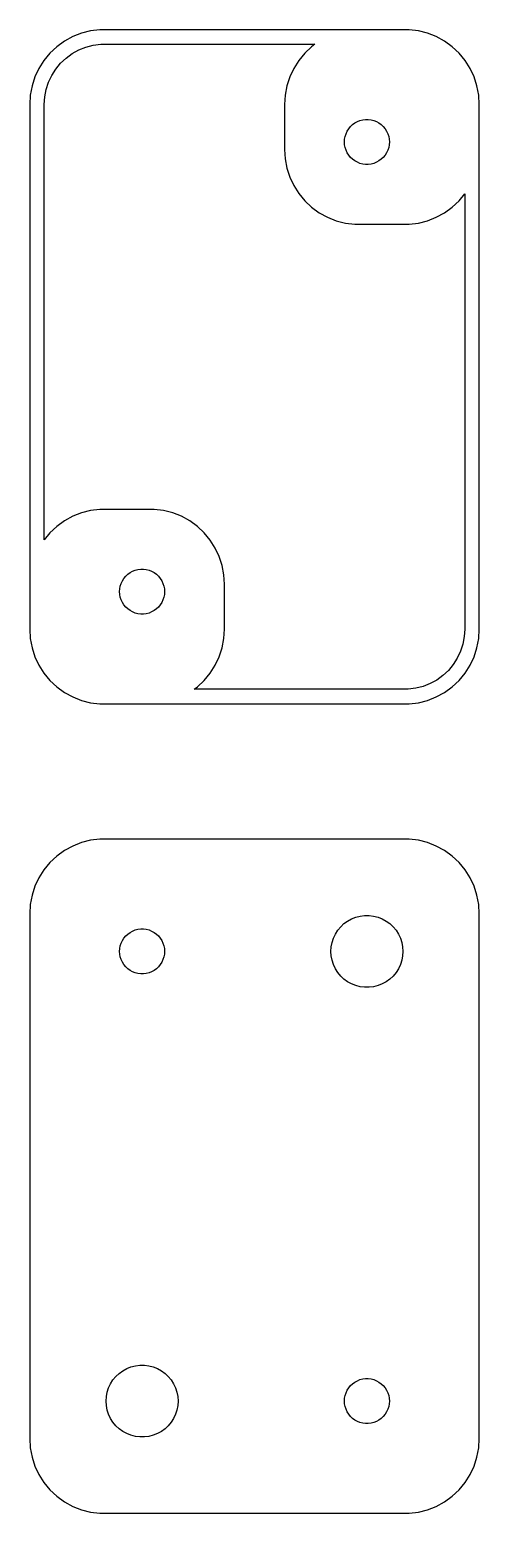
# Model space of a CAD drawing. Header units: metres. Extents: x -15 to 15, y 194 to 454.
# Drawn here: x -15 to 15, y 193.5 to 292.5 of the extents above; entities that cross this region are included whole.
import ezdxf

# ---------------------------------------------------------------- set-up
doc = ezdxf.new("R2010")
doc.units = ezdxf.units.M

msp = doc.modelspace()

# ---------------------------------------------------------------- linework, layer by layer
for p, q in [((-12.1289, 292.024), (-12.6791, 291.722)), ((-11.5451, 292.255), (-12.1289, 292.024)), ((-10.9369, 292.411), (-11.5451, 292.255)), ((-10.3139, 292.49), (-10.9369, 292.411)), ((10.3139, 292.49), (-10.3139, 292.49)), ((10.9369, 292.411), (10.3139, 292.49)), ((11.5451, 292.255), (10.9369, 292.411)), ((12.1289, 292.024), (11.5451, 292.255)), ((12.6791, 291.722), (12.1289, 292.024)), ((-13.1871, 291.353), (-13.6448, 290.923)), ((-12.6791, 291.722), (-13.1871, 291.353)), ((-12.1553, 290.896), (-11.7126, 291.14)), ((-11.7126, 291.14), (-11.243, 291.326)), ((-11.243, 291.326), (-10.7537, 291.451)), ((-10.7537, 291.451), (-10.2526, 291.514)), ((-10.2526, 291.514), (4.03568, 291.514)), ((3.81287, 291.353), (3.35515, 290.923)), ((4.03568, 291.514), (3.81287, 291.353)), ((13.1871, 291.353), (12.6791, 291.722)), ((13.6448, 290.923), (13.1871, 291.353)), ((-14.0451, 290.439), (-14.3815, 289.909)), ((-13.6448, 290.923), (-14.0451, 290.439)), ((-13.2542, 289.864), (-12.9322, 290.254)), ((-12.9322, 290.254), (-12.5639, 290.599)), ((-12.5639, 290.599), (-12.1553, 290.896)), ((2.95491, 290.439), (2.61845, 289.909)), ((3.35515, 290.923), (2.95491, 290.439)), ((14.0451, 290.439), (13.6448, 290.923)), ((14.3815, 289.909), (14.0451, 290.439)), ((-14.6489, 289.341), (-14.8429, 288.743)), ((-14.3815, 289.909), (-14.6489, 289.341)), ((-13.7399, 288.981), (-13.5248, 289.438)), ((-13.5248, 289.438), (-13.2542, 289.864)), ((2.3511, 289.341), (2.15707, 288.743)), ((2.61845, 289.909), (2.3511, 289.341)), ((14.6489, 289.341), (14.3815, 289.909)), ((14.8429, 288.743), (14.6489, 289.341)), ((-14.9606, 288.127), (-15, 287.5)), ((-14.8429, 288.743), (-14.9606, 288.127)), ((-13.9907, 288.004), (-13.896, 288.5)), ((-13.896, 288.5), (-13.7399, 288.981)), ((2.03941, 288.127), (2, 287.5)), ((2.15707, 288.743), (2.03941, 288.127)), ((14.9606, 288.127), (14.8429, 288.743)), ((15, 287.5), (14.9606, 288.127)), ((-15, 287.5), (-15, 252.5)), ((-14.0224, 287.5), (-13.9907, 288.004)), ((-14.0224, 258.466), (-14.0224, 287.5)), ((2, 287.5), (2, 284.5)), ((15, 252.5), (15, 287.5)), ((6.40654, 286.027), (6.54385, 286.156)), ((6.54385, 286.156), (6.69626, 286.266)), ((6.69626, 286.266), (6.86133, 286.357)), ((6.86133, 286.357), (7.03647, 286.427)), ((7.03647, 286.427), (7.21892, 286.473)), ((7.21892, 286.473), (7.40581, 286.497)), ((7.40581, 286.497), (7.59418, 286.497)), ((7.59418, 286.497), (7.78107, 286.473)), ((7.78107, 286.473), (7.96352, 286.427)), ((7.96352, 286.427), (8.13866, 286.357)), ((8.13866, 286.357), (8.30373, 286.266)), ((8.30373, 286.266), (8.45613, 286.156)), ((8.45613, 286.156), (8.59344, 286.027)), ((6, 285), (6.01183, 285.188)), ((6.01183, 285.188), (6.04712, 285.373)), ((6.04712, 285.373), (6.10533, 285.552)), ((6.10533, 285.552), (6.18553, 285.723)), ((6.18553, 285.723), (6.28647, 285.882)), ((6.28647, 285.882), (6.40654, 286.027)), ((8.59344, 286.027), (8.71352, 285.882)), ((8.71352, 285.882), (8.81445, 285.723)), ((8.81445, 285.723), (8.89465, 285.552)), ((8.89465, 285.552), (8.95287, 285.373)), ((8.95287, 285.373), (8.98816, 285.188)), ((8.98816, 285.188), (9, 285)), ((2, 284.5), (2.03941, 283.873)), ((6.01183, 284.812), (6, 285)), ((6.04712, 284.627), (6.01183, 284.812)), ((6.10533, 284.448), (6.04712, 284.627)), ((6.18553, 284.277), (6.10533, 284.448)), ((6.28647, 284.118), (6.18553, 284.277)), ((6.40654, 283.973), (6.28647, 284.118)), ((8.71352, 284.118), (8.59344, 283.973)), ((8.81445, 284.277), (8.71352, 284.118)), ((8.89465, 284.448), (8.81445, 284.277)), ((8.95287, 284.627), (8.89465, 284.448)), ((8.98816, 284.812), (8.95287, 284.627)), ((9, 285), (8.98816, 284.812)), ((2.03941, 283.873), (2.15707, 283.257)), ((2.15707, 283.257), (2.3511, 282.659)), ((6.54385, 283.844), (6.40654, 283.973)), ((6.69626, 283.734), (6.54385, 283.844)), ((6.86133, 283.643), (6.69626, 283.734)), ((7.03647, 283.573), (6.86133, 283.643)), ((7.21892, 283.527), (7.03647, 283.573)), ((7.40581, 283.503), (7.21892, 283.527)), ((7.59418, 283.503), (7.40581, 283.503)), ((7.78107, 283.527), (7.59418, 283.503)), ((7.96352, 283.573), (7.78107, 283.527)), ((8.13866, 283.643), (7.96352, 283.573)), ((8.30373, 283.734), (8.13866, 283.643)), ((8.45613, 283.844), (8.30373, 283.734)), ((8.59344, 283.973), (8.45613, 283.844)), ((2.3511, 282.659), (2.61845, 282.091)), ((2.61845, 282.091), (2.95491, 281.561)), ((2.95491, 281.561), (3.35515, 281.077)), ((13.6448, 281.077), (14.0224, 281.534)), ((14.0224, 281.534), (14.0224, 252.5)), ((3.35515, 281.077), (3.81287, 280.647)), ((3.81287, 280.647), (4.32086, 280.278)), ((4.32086, 280.278), (4.87109, 279.976)), ((12.1289, 279.976), (12.6791, 280.278)), ((12.6791, 280.278), (13.1871, 280.647)), ((13.1871, 280.647), (13.6448, 281.077)), ((4.87109, 279.976), (5.45491, 279.745)), ((5.45491, 279.745), (6.06308, 279.589)), ((6.06308, 279.589), (6.68604, 279.51)), ((6.68604, 279.51), (10.3139, 279.51)), ((10.3139, 279.51), (10.9369, 279.589)), ((10.9369, 279.589), (11.5451, 279.745)), ((11.5451, 279.745), (12.1289, 279.976)), ((-10.9369, 260.411), (-11.5451, 260.255)), ((-10.3139, 260.49), (-10.9369, 260.411)), ((-6.68604, 260.49), (-10.3139, 260.49)), ((-6.06308, 260.411), (-6.68604, 260.49)), ((-5.45491, 260.255), (-6.06308, 260.411)), ((-13.1871, 259.353), (-13.6448, 258.923)), ((-12.6791, 259.722), (-13.1871, 259.353)), ((-12.1289, 260.024), (-12.6791, 259.722)), ((-11.5451, 260.255), (-12.1289, 260.024)), ((-4.87109, 260.024), (-5.45491, 260.255)), ((-4.32086, 259.722), (-4.87109, 260.024)), ((-3.81287, 259.353), (-4.32086, 259.722)), ((-3.35515, 258.923), (-3.81287, 259.353)), ((-13.6448, 258.923), (-14.0224, 258.466)), ((-2.95491, 258.439), (-3.35515, 258.923)), ((-2.61845, 257.909), (-2.95491, 258.439)), ((-2.3511, 257.341), (-2.61845, 257.909)), ((-8.13866, 256.357), (-7.96352, 256.427)), ((-7.96352, 256.427), (-7.78107, 256.473)), ((-7.78107, 256.473), (-7.59418, 256.497)), ((-7.59418, 256.497), (-7.40581, 256.497)), ((-7.40581, 256.497), (-7.21892, 256.473)), ((-7.21892, 256.473), (-7.03647, 256.427)), ((-7.03647, 256.427), (-6.86133, 256.357)), ((-2.15707, 256.743), (-2.3511, 257.341)), ((-2.03941, 256.127), (-2.15707, 256.743)), ((-8.98816, 255.188), (-8.95287, 255.373)), ((-8.95287, 255.373), (-8.89465, 255.552)), ((-8.89465, 255.552), (-8.81445, 255.723)), ((-8.81445, 255.723), (-8.71352, 255.882)), ((-8.71352, 255.882), (-8.59344, 256.027)), ((-8.59344, 256.027), (-8.45613, 256.156)), ((-8.45613, 256.156), (-8.30373, 256.266)), ((-8.30373, 256.266), (-8.13866, 256.357)), ((-6.86133, 256.357), (-6.69626, 256.266)), ((-6.69626, 256.266), (-6.54385, 256.156)), ((-6.54385, 256.156), (-6.40654, 256.027)), ((-6.40654, 256.027), (-6.28647, 255.882)), ((-6.28647, 255.882), (-6.18553, 255.723)), ((-6.18553, 255.723), (-6.10533, 255.552)), ((-6.10533, 255.552), (-6.04712, 255.373)), ((-6.04712, 255.373), (-6.01183, 255.188)), ((-2, 255.5), (-2.03941, 256.127)), ((-2, 252.5), (-2, 255.5)), ((-9, 255), (-8.98816, 255.188)), ((-8.98816, 254.812), (-9, 255)), ((-8.95287, 254.627), (-8.98816, 254.812)), ((-8.89465, 254.448), (-8.95287, 254.627)), ((-8.81445, 254.277), (-8.89465, 254.448)), ((-6.10533, 254.448), (-6.18553, 254.277)), ((-6.04712, 254.627), (-6.10533, 254.448)), ((-6.01183, 254.812), (-6.04712, 254.627)), ((-6.01183, 255.188), (-6, 255)), ((-6, 255), (-6.01183, 254.812)), ((-8.71352, 254.118), (-8.81445, 254.277)), ((-8.59344, 253.973), (-8.71352, 254.118)), ((-8.45613, 253.844), (-8.59344, 253.973)), ((-8.30373, 253.734), (-8.45613, 253.844)), ((-8.13866, 253.643), (-8.30373, 253.734)), ((-7.96352, 253.573), (-8.13866, 253.643)), ((-7.78107, 253.527), (-7.96352, 253.573)), ((-7.59418, 253.503), (-7.78107, 253.527)), ((-7.40581, 253.503), (-7.59418, 253.503)), ((-7.21892, 253.527), (-7.40581, 253.503)), ((-7.03647, 253.573), (-7.21892, 253.527)), ((-6.86133, 253.643), (-7.03647, 253.573)), ((-6.69626, 253.734), (-6.86133, 253.643)), ((-6.54385, 253.844), (-6.69626, 253.734)), ((-6.40654, 253.973), (-6.54385, 253.844)), ((-6.28647, 254.118), (-6.40654, 253.973)), ((-6.18553, 254.277), (-6.28647, 254.118)), ((-15, 252.5), (-14.9606, 251.873)), ((-2.03941, 251.873), (-2, 252.5)), ((14.0224, 252.5), (13.9907, 251.996)), ((14.9606, 251.873), (15, 252.5)), ((-14.9606, 251.873), (-14.8429, 251.257)), ((-2.15707, 251.257), (-2.03941, 251.873)), ((13.896, 251.5), (13.7399, 251.019)), ((13.9907, 251.996), (13.896, 251.5)), ((14.8429, 251.257), (14.9606, 251.873)), ((-14.8429, 251.257), (-14.6489, 250.659)), ((-14.6489, 250.659), (-14.3815, 250.091)), ((-2.61845, 250.091), (-2.3511, 250.659)), ((-2.3511, 250.659), (-2.15707, 251.257)), ((13.5248, 250.562), (13.2542, 250.136)), ((13.7399, 251.019), (13.5248, 250.562)), ((14.3815, 250.091), (14.6489, 250.659)), ((14.6489, 250.659), (14.8429, 251.257)), ((-14.3815, 250.091), (-14.0451, 249.561)), ((-14.0451, 249.561), (-13.6448, 249.077)), ((-3.35515, 249.077), (-2.95491, 249.561)), ((-2.95491, 249.561), (-2.61845, 250.091)), ((12.9322, 249.746), (12.5639, 249.401)), ((13.2542, 250.136), (12.9322, 249.746)), ((13.6448, 249.077), (14.0451, 249.561)), ((14.0451, 249.561), (14.3815, 250.091)), ((-13.6448, 249.077), (-13.1871, 248.647)), ((-13.1871, 248.647), (-12.6791, 248.278)), ((-4.03568, 248.486), (-3.81287, 248.647)), ((10.2526, 248.486), (-4.03568, 248.486)), ((-3.81287, 248.647), (-3.35515, 249.077)), ((10.7537, 248.549), (10.2526, 248.486)), ((11.243, 248.674), (10.7537, 248.549)), ((11.7126, 248.86), (11.243, 248.674)), ((12.1553, 249.104), (11.7126, 248.86)), ((12.5639, 249.401), (12.1553, 249.104)), ((12.6791, 248.278), (13.1871, 248.647)), ((13.1871, 248.647), (13.6448, 249.077)), ((-12.6791, 248.278), (-12.1289, 247.976)), ((-12.1289, 247.976), (-11.5451, 247.745)), ((-11.5451, 247.745), (-10.9369, 247.589)), ((-10.9369, 247.589), (-10.3139, 247.51)), ((-10.3139, 247.51), (10.3139, 247.51)), ((10.3139, 247.51), (10.9369, 247.589)), ((10.9369, 247.589), (11.5451, 247.745)), ((11.5451, 247.745), (12.1289, 247.976)), ((12.1289, 247.976), (12.6791, 248.278)), ((-12.6791, 237.722), (-13.1871, 237.353)), ((-12.1289, 238.024), (-12.6791, 237.722)), ((-11.5451, 238.255), (-12.1289, 238.024)), ((-10.9369, 238.411), (-11.5451, 238.255)), ((-10.3139, 238.49), (-10.9369, 238.411)), ((10.3139, 238.49), (-10.3139, 238.49)), ((10.9369, 238.411), (10.3139, 238.49)), ((11.5451, 238.255), (10.9369, 238.411)), ((12.1289, 238.024), (11.5451, 238.255)), ((12.6791, 237.722), (12.1289, 238.024)), ((13.1871, 237.353), (12.6791, 237.722)), ((-13.6448, 236.923), (-14.0451, 236.439)), ((-13.1871, 237.353), (-13.6448, 236.923)), ((13.6448, 236.923), (13.1871, 237.353)), ((14.0451, 236.439), (13.6448, 236.923)), ((-14.3815, 235.909), (-14.6489, 235.341)), ((-14.0451, 236.439), (-14.3815, 235.909)), ((14.3815, 235.909), (14.0451, 236.439)), ((14.6489, 235.341), (14.3815, 235.909)), ((-14.8429, 234.743), (-14.9606, 234.127)), ((-14.6489, 235.341), (-14.8429, 234.743)), ((14.8429, 234.743), (14.6489, 235.341)), ((14.9606, 234.127), (14.8429, 234.743)), ((-14.9606, 234.127), (-15, 233.5)), ((15, 233.5), (14.9606, 234.127)), ((-15, 233.5), (-15, 198.5)), ((5.55835, 232.411), (5.75047, 232.643)), ((5.75047, 232.643), (5.97017, 232.849)), ((5.97017, 232.849), (6.214, 233.026)), ((6.214, 233.026), (6.47812, 233.172)), ((6.47812, 233.172), (6.75835, 233.283)), ((6.75835, 233.283), (7.05028, 233.357)), ((7.05028, 233.357), (7.34929, 233.395)), ((7.34929, 233.395), (7.6507, 233.395)), ((7.6507, 233.395), (7.94971, 233.357)), ((7.94971, 233.357), (8.24164, 233.283)), ((8.24164, 233.283), (8.52187, 233.172)), ((8.52187, 233.172), (8.78598, 233.026)), ((8.78598, 233.026), (9.02982, 232.849)), ((9.02982, 232.849), (9.24951, 232.643)), ((9.24951, 232.643), (9.44164, 232.411)), ((15, 198.5), (15, 233.5)), ((-8.89465, 231.552), (-8.81445, 231.723)), ((-8.81445, 231.723), (-8.71352, 231.882)), ((-8.71352, 231.882), (-8.59344, 232.027)), ((-8.59344, 232.027), (-8.45613, 232.156)), ((-8.45613, 232.156), (-8.30373, 232.266)), ((-8.30373, 232.266), (-8.13866, 232.357)), ((-8.13866, 232.357), (-7.96352, 232.427)), ((-7.96352, 232.427), (-7.78107, 232.473)), ((-7.78107, 232.473), (-7.59418, 232.497)), ((-7.59418, 232.497), (-7.40581, 232.497)), ((-7.40581, 232.497), (-7.21892, 232.473)), ((-7.21892, 232.473), (-7.03647, 232.427)), ((-7.03647, 232.427), (-6.86133, 232.357)), ((-6.86133, 232.357), (-6.69626, 232.266)), ((-6.69626, 232.266), (-6.54385, 232.156)), ((-6.54385, 232.156), (-6.40654, 232.027)), ((-6.40654, 232.027), (-6.28647, 231.882)), ((-6.28647, 231.882), (-6.18553, 231.723)), ((-6.18553, 231.723), (-6.10533, 231.552)), ((5.1754, 231.597), (5.26852, 231.883)), ((5.26852, 231.883), (5.39685, 232.156)), ((5.39685, 232.156), (5.55835, 232.411)), ((9.44164, 232.411), (9.60313, 232.156)), ((9.60313, 232.156), (9.73146, 231.883)), ((9.73146, 231.883), (9.82458, 231.597)), ((-9, 231), (-8.98816, 231.188)), ((-8.98816, 230.812), (-9, 231)), ((-8.98816, 231.188), (-8.95287, 231.373)), ((-8.95287, 230.627), (-8.98816, 230.812)), ((-8.95287, 231.373), (-8.89465, 231.552)), ((-8.89465, 230.448), (-8.95287, 230.627)), ((-6.10533, 231.552), (-6.04712, 231.373)), ((-6.04712, 230.627), (-6.10533, 230.448)), ((-6.04712, 231.373), (-6.01183, 231.188)), ((-6.01183, 230.812), (-6.04712, 230.627)), ((-6.01183, 231.188), (-6, 231)), ((-6, 231), (-6.01183, 230.812)), ((5.09999, 231), (5.11891, 231.301)), ((5.11891, 230.699), (5.09999, 231)), ((5.11891, 231.301), (5.1754, 231.597)), ((5.1754, 230.403), (5.11891, 230.699)), ((9.82458, 231.597), (9.88107, 231.301)), ((9.88107, 230.699), (9.82458, 230.403)), ((9.88107, 231.301), (9.89999, 231)), ((9.89999, 231), (9.88107, 230.699)), ((-8.81445, 230.277), (-8.89465, 230.448)), ((-8.71352, 230.118), (-8.81445, 230.277)), ((-8.59344, 229.973), (-8.71352, 230.118)), ((-8.45613, 229.844), (-8.59344, 229.973)), ((-8.30373, 229.734), (-8.45613, 229.844)), ((-8.13866, 229.643), (-8.30373, 229.734)), ((-7.96352, 229.573), (-8.13866, 229.643)), ((-6.86133, 229.643), (-7.03647, 229.573)), ((-6.69626, 229.734), (-6.86133, 229.643)), ((-6.54385, 229.844), (-6.69626, 229.734)), ((-6.40654, 229.973), (-6.54385, 229.844)), ((-6.28647, 230.118), (-6.40654, 229.973)), ((-6.18553, 230.277), (-6.28647, 230.118)), ((-6.10533, 230.448), (-6.18553, 230.277)), ((5.26852, 230.117), (5.1754, 230.403)), ((5.39685, 229.844), (5.26852, 230.117)), ((5.55835, 229.589), (5.39685, 229.844)), ((9.60313, 229.844), (9.44164, 229.589)), ((9.73146, 230.117), (9.60313, 229.844)), ((9.82458, 230.403), (9.73146, 230.117)), ((-7.78107, 229.527), (-7.96352, 229.573)), ((-7.59418, 229.503), (-7.78107, 229.527)), ((-7.40581, 229.503), (-7.59418, 229.503)), ((-7.21892, 229.527), (-7.40581, 229.503)), ((-7.03647, 229.573), (-7.21892, 229.527)), ((5.75047, 229.357), (5.55835, 229.589)), ((5.97017, 229.151), (5.75047, 229.357)), ((6.214, 228.974), (5.97017, 229.151)), ((6.47812, 228.828), (6.214, 228.974)), ((6.75835, 228.717), (6.47812, 228.828)), ((7.05028, 228.643), (6.75835, 228.717)), ((8.24164, 228.717), (7.94971, 228.643)), ((8.52187, 228.828), (8.24164, 228.717)), ((8.78598, 228.974), (8.52187, 228.828)), ((9.02982, 229.151), (8.78598, 228.974)), ((9.24951, 229.357), (9.02982, 229.151)), ((9.44164, 229.589), (9.24951, 229.357)), ((7.34929, 228.605), (7.05028, 228.643)), ((7.6507, 228.605), (7.34929, 228.605)), ((7.94971, 228.643), (7.6507, 228.605)), ((-9.02982, 202.849), (-8.78598, 203.026)), ((-8.78598, 203.026), (-8.52187, 203.172)), ((-8.52187, 203.172), (-8.24164, 203.283)), ((-8.24164, 203.283), (-7.94971, 203.357)), ((-7.94971, 203.357), (-7.6507, 203.395)), ((-7.6507, 203.395), (-7.34929, 203.395)), ((-7.34929, 203.395), (-7.05028, 203.357)), ((-7.05028, 203.357), (-6.75835, 203.283)), ((-6.75835, 203.283), (-6.47812, 203.172)), ((-6.47812, 203.172), (-6.214, 203.026)), ((-6.214, 203.026), (-5.97017, 202.849)), ((-9.73146, 201.883), (-9.60313, 202.156)), ((-9.60313, 202.156), (-9.44164, 202.411)), ((-9.44164, 202.411), (-9.24951, 202.643)), ((-9.24951, 202.643), (-9.02982, 202.849)), ((-5.97017, 202.849), (-5.75047, 202.643)), ((-5.75047, 202.643), (-5.55835, 202.411)), ((-5.55835, 202.411), (-5.39685, 202.156)), ((-5.39685, 202.156), (-5.26852, 201.883)), ((6.28647, 201.882), (6.40654, 202.027)), ((6.40654, 202.027), (6.54385, 202.156)), ((6.54385, 202.156), (6.69626, 202.266)), ((6.69626, 202.266), (6.86133, 202.357)), ((6.86133, 202.357), (7.03647, 202.427)), ((7.03647, 202.427), (7.21892, 202.473)), ((7.21892, 202.473), (7.40581, 202.497)), ((7.40581, 202.497), (7.59418, 202.497)), ((7.59418, 202.497), (7.78107, 202.473)), ((7.78107, 202.473), (7.96352, 202.427)), ((7.96352, 202.427), (8.13866, 202.357)), ((8.13866, 202.357), (8.30373, 202.266)), ((8.30373, 202.266), (8.45613, 202.156)), ((8.45613, 202.156), (8.59344, 202.027)), ((8.59344, 202.027), (8.71352, 201.882)), ((-9.89999, 201), (-9.88107, 201.301)), ((-9.88107, 200.699), (-9.89999, 201)), ((-9.88107, 201.301), (-9.82458, 201.597)), ((-9.82458, 201.597), (-9.73146, 201.883)), ((-5.26852, 201.883), (-5.1754, 201.597)), ((-5.1754, 201.597), (-5.11891, 201.301)), ((-5.11891, 201.301), (-5.09999, 201)), ((-5.09999, 201), (-5.11891, 200.699)), ((6, 201), (6.01183, 201.188)), ((6.01183, 200.812), (6, 201)), ((6.01183, 201.188), (6.04712, 201.373)), ((6.04712, 201.373), (6.10533, 201.552)), ((6.10533, 201.552), (6.18553, 201.723)), ((6.18553, 201.723), (6.28647, 201.882)), ((8.71352, 201.882), (8.81445, 201.723)), ((8.81445, 201.723), (8.89465, 201.552)), ((8.89465, 201.552), (8.95287, 201.373)), ((8.95287, 201.373), (8.98816, 201.188)), ((8.98816, 201.188), (9, 201)), ((9, 201), (8.98816, 200.812)), ((-9.82458, 200.403), (-9.88107, 200.699)), ((-9.73146, 200.117), (-9.82458, 200.403)), ((-9.60313, 199.844), (-9.73146, 200.117)), ((-5.26852, 200.117), (-5.39685, 199.844)), ((-5.1754, 200.403), (-5.26852, 200.117)), ((-5.11891, 200.699), (-5.1754, 200.403)), ((6.04712, 200.627), (6.01183, 200.812)), ((6.10533, 200.448), (6.04712, 200.627)), ((6.18553, 200.277), (6.10533, 200.448)), ((6.28647, 200.118), (6.18553, 200.277)), ((6.40654, 199.973), (6.28647, 200.118)), ((6.54385, 199.844), (6.40654, 199.973)), ((8.59344, 199.973), (8.45613, 199.844)), ((8.71352, 200.118), (8.59344, 199.973)), ((8.81445, 200.277), (8.71352, 200.118)), ((8.89465, 200.448), (8.81445, 200.277)), ((8.95287, 200.627), (8.89465, 200.448)), ((8.98816, 200.812), (8.95287, 200.627)), ((-9.44164, 199.589), (-9.60313, 199.844)), ((-9.24951, 199.357), (-9.44164, 199.589)), ((-9.02982, 199.151), (-9.24951, 199.357)), ((-8.78598, 198.974), (-9.02982, 199.151)), ((-8.52187, 198.828), (-8.78598, 198.974)), ((-6.214, 198.974), (-6.47812, 198.828)), ((-5.97017, 199.151), (-6.214, 198.974)), ((-5.75047, 199.357), (-5.97017, 199.151)), ((-5.55835, 199.589), (-5.75047, 199.357)), ((-5.39685, 199.844), (-5.55835, 199.589)), ((6.69626, 199.734), (6.54385, 199.844)), ((6.86133, 199.643), (6.69626, 199.734)), ((7.03647, 199.573), (6.86133, 199.643)), ((7.21892, 199.527), (7.03647, 199.573)), ((7.40581, 199.503), (7.21892, 199.527)), ((7.59418, 199.503), (7.40581, 199.503)), ((7.78107, 199.527), (7.59418, 199.503)), ((7.96352, 199.573), (7.78107, 199.527)), ((8.13866, 199.643), (7.96352, 199.573)), ((8.30373, 199.734), (8.13866, 199.643)), ((8.45613, 199.844), (8.30373, 199.734)), ((-15, 198.5), (-14.9606, 197.873)), ((-8.24164, 198.717), (-8.52187, 198.828)), ((-7.94971, 198.643), (-8.24164, 198.717)), ((-7.6507, 198.605), (-7.94971, 198.643)), ((-7.34929, 198.605), (-7.6507, 198.605)), ((-7.05028, 198.643), (-7.34929, 198.605)), ((-6.75835, 198.717), (-7.05028, 198.643)), ((-6.47812, 198.828), (-6.75835, 198.717)), ((14.9606, 197.873), (15, 198.5)), ((-14.9606, 197.873), (-14.8429, 197.257)), ((-14.8429, 197.257), (-14.6489, 196.659)), ((14.6489, 196.659), (14.8429, 197.257)), ((14.8429, 197.257), (14.9606, 197.873)), ((-14.6489, 196.659), (-14.3815, 196.091)), ((-14.3815, 196.091), (-14.0451, 195.561)), ((14.0451, 195.561), (14.3815, 196.091)), ((14.3815, 196.091), (14.6489, 196.659)), ((-14.0451, 195.561), (-13.6448, 195.077)), ((-13.6448, 195.077), (-13.1871, 194.647)), ((13.1871, 194.647), (13.6448, 195.077)), ((13.6448, 195.077), (14.0451, 195.561)), ((-13.1871, 194.647), (-12.6791, 194.278)), ((-12.6791, 194.278), (-12.1289, 193.976)), ((12.1289, 193.976), (12.6791, 194.278)), ((12.6791, 194.278), (13.1871, 194.647)), ((-12.1289, 193.976), (-11.5451, 193.745)), ((-11.5451, 193.745), (-10.9369, 193.589)), ((-10.9369, 193.589), (-10.3139, 193.51)), ((-10.3139, 193.51), (10.3139, 193.51)), ((10.3139, 193.51), (10.9369, 193.589)), ((10.9369, 193.589), (11.5451, 193.745)), ((11.5451, 193.745), (12.1289, 193.976))]:
    msp.add_line(p, q)

doc.saveas('drawing.dxf')
